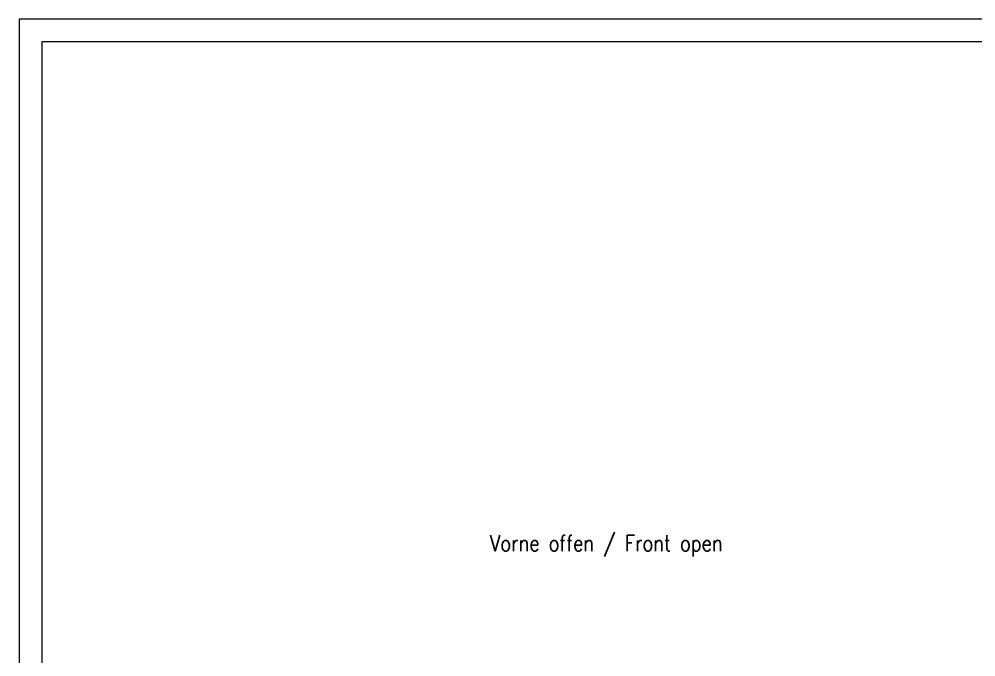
# Model space of a CAD drawing. Header units: millimetres. Extents: x 0 to 841, y 0 to 594.
# Drawn here: x 0 to 210.2, y 453.9 to 594 of the extents above; entities that cross this region are included whole.
import ezdxf

# ---------------------------------------------------------------- set-up
doc = ezdxf.new("R2010")
doc.units = ezdxf.units.MM
doc.layers.add('106', color=7, linetype='Continuous')
doc.layers.add('201', color=7, linetype='Continuous')
doc.styles.add('latin_extended', font='simplex.shx')

msp = doc.modelspace()

# ---------------------------------------------------------------- linework, layer by layer
at = {"layer": '201', "color": 7, "linetype": 'Continuous', "lineweight": 18}
for p, q in [((841, 594), (0, 594)), ((0, 594), (0, 0)), ((836, 589), (5, 589)), ((5, 589), (5, 5))]:
    msp.add_line(p, q, dxfattribs=at)

# ---------------------------------------------------------------- texts
at = {"layer": '106', "color": 7, "linetype": 'Continuous', "lineweight": 18, "insert": (103.49, 475.96), "char_height": 3.5, "attachment_point": 7, "line_spacing_factor": 0.963855, "style": 'latin_extended'}
msp.add_mtext('\\W0.8332;Vorne offen / Front open', dxfattribs=at)

doc.saveas('drawing.dxf')
